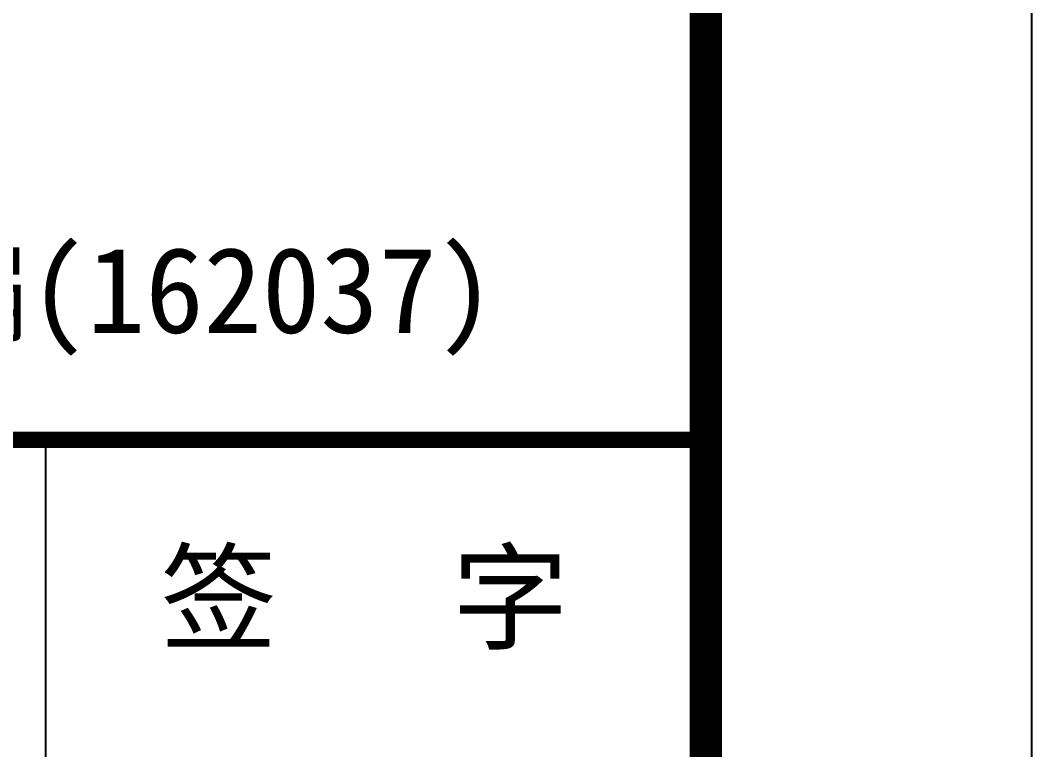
# Model space of a CAD drawing. Extents: x 19118 to 566552, y -1188739 to 92943.
# Drawn here: x 206958 to 210217, y -918863 to -916512 of the extents above; entities that cross this region are included whole.
import ezdxf

# ---------------------------------------------------------------- set-up
doc = ezdxf.new("R2010")
doc.units = 0
doc.header["$LTSCALE"] = 1000
doc.header["$MEASUREMENT"] = 0
doc.layers.add('PUB_TITLE', color=4, linetype='CONTINUOUS')
doc.layers.add('图框', color=4, linetype='CONTINUOUS')
doc.styles.add('STYLE-黑体', font='simhei.ttf')
doc.styles.add('黑体', font='simhei.ttf', dxfattribs={"width": 0.6, "height": 4.3})

msp = doc.modelspace()

# ---------------------------------------------------------------- linework, layer by layer
at = {"layer": 'PUB_TITLE'}
msp.add_lwpolyline([(77811.65, -969995.52), (210216.65, -969995.52), (210216.65, -907625.52), (77811.65, -907625.52)], close=True, dxfattribs=at)
at = {"layer": 'PUB_TITLE', "const_width": 105}
msp.add_lwpolyline([(80436.65, -968945.52), (209166.65, -968945.52), (209166.65, -908675.52), (80436.65, -908675.52)], close=True, dxfattribs=at)
at = {"layer": '图框', "color": 4, "const_width": 103.52}
msp.add_lwpolyline([(202856.96, -908675.52), (209166.65, -908675.52), (209166.65, -968945.52), (202856.96, -968945.52)], close=True, dxfattribs=at)
at = {"layer": '图框', "color": 0, "const_width": 52.5}
msp.add_lwpolyline([(202856.96, -917864.54), (209166.65, -917864.54), (209166.65, -928531.7), (202856.96, -928531.7)], close=True, dxfattribs=at)
at = {"layer": '图框', "color": 0}
msp.add_lwpolyline([(207040.16, -918910.34), (207040.16, -917864.54)], dxfattribs=at)

# ---------------------------------------------------------------- texts
at = {"layer": '图框', "color": 4, "style": '黑体'}
msp.add_text('证书编号：皖 城规编(162037)', height=276.0912, dxfattribs=at).set_placement((203408.17, -917519.67))
at = {"layer": '图框', "color": 0, "style": 'STYLE-黑体'}
msp.add_text('签   字', height=276.091, dxfattribs=at).set_placement((207408.59, -918510.46))

doc.saveas('drawing.dxf')
